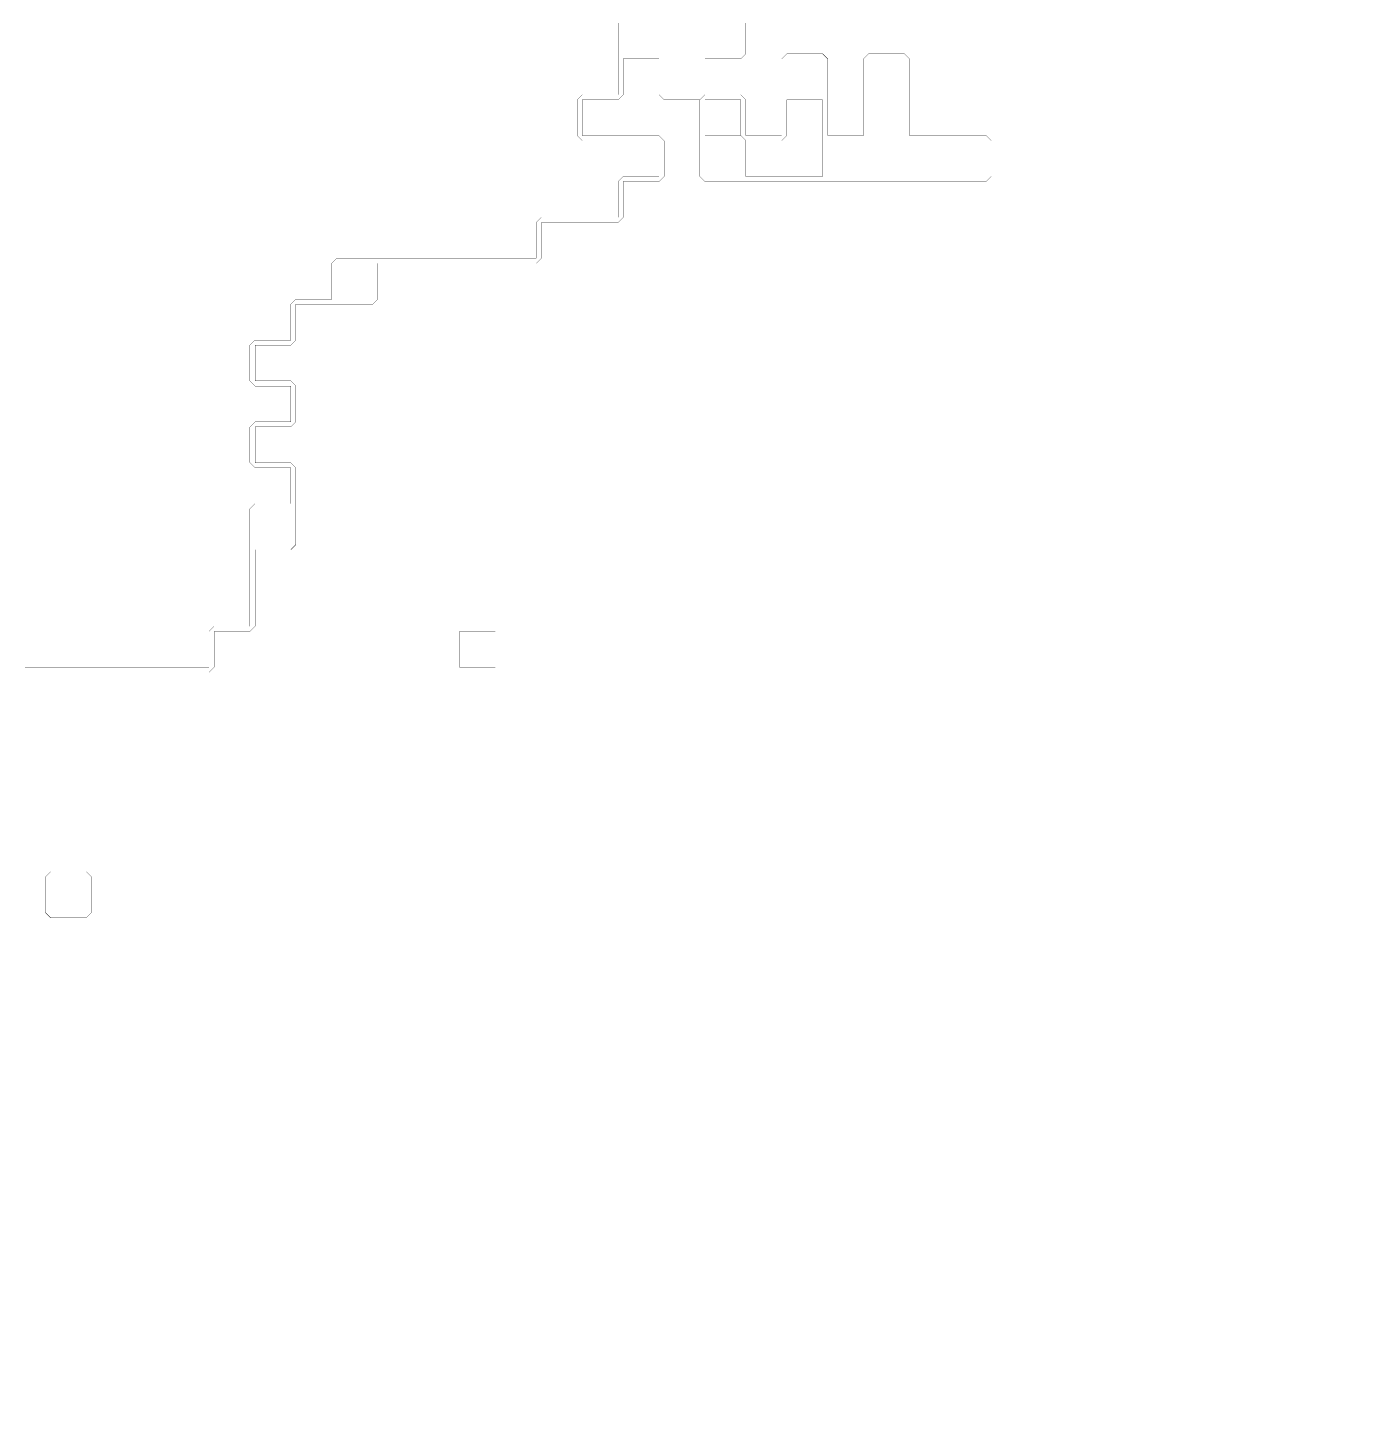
# Model space of a CAD drawing. Header units: metres. Extents: x 0 to 4990, y -4990 to 0.
# Drawn here: x 2456 to 4990, y -4990 to -2362 of the extents above; entities that cross this region are included whole.
import ezdxf

# ---------------------------------------------------------------- set-up
doc = ezdxf.new("R2010")
doc.units = ezdxf.units.M
for name, color, linetype in [('conductor', 1, 'Continuous'), ('dielectric', 8, 'Continuous'), ('substrate', 5, 'Continuous')]:
    doc.layers.add(name, color=color, linetype=linetype)

msp = doc.modelspace()

# ---------------------------------------------------------------- linework, layer by layer
at = {"layer": 'conductor', "const_width": 0.5}
msp.add_lwpolyline([(2451.171875, -3583.984375), (2460.9375, -3583.984375), (2470.703125, -3583.984375), (2480.46875, -3583.984375), (2490.234375, -3583.984375), (2500, -3583.984375), (2509.765625, -3583.984375), (2519.53125, -3583.984375), (2529.296875, -3583.984375), (2539.0625, -3583.984375), (2548.828125, -3583.984375), (2558.59375, -3583.984375), (2568.359375, -3583.984375), (2578.125, -3583.984375), (2587.890625, -3583.984375), (2597.65625, -3583.984375), (2607.421875, -3583.984375), (2617.1875, -3583.984375), (2626.953125, -3583.984375), (2636.71875, -3583.984375), (2646.484375, -3583.984375), (2656.25, -3583.984375), (2666.015625, -3583.984375), (2675.78125, -3583.984375), (2685.546875, -3583.984375), (2695.3125, -3583.984375), (2705.078125, -3583.984375), (2714.84375, -3583.984375), (2724.609375, -3583.984375), (2734.375, -3583.984375), (2744.140625, -3583.984375), (2753.90625, -3583.984375), (2763.671875, -3583.984375), (2773.4375, -3583.984375), (2783.203125, -3583.984375), (2792.96875, -3583.984375), (2802.734375, -3583.984375), (2802.734375, -3574.21875), (2802.734375, -3564.453125), (2802.734375, -3554.6875), (2802.734375, -3544.921875), (2802.734375, -3535.15625), (2802.734375, -3525.390625), (2802.734375, -3515.625), (2812.5, -3505.859375), (2822.265625, -3505.859375), (2832.03125, -3505.859375), (2841.796875, -3505.859375), (2851.5625, -3505.859375), (2861.328125, -3505.859375), (2871.09375, -3505.859375), (2880.859375, -3505.859375), (2880.859375, -3496.09375), (2880.859375, -3486.328125), (2880.859375, -3476.5625), (2880.859375, -3466.796875), (2880.859375, -3457.03125), (2880.859375, -3447.265625), (2880.859375, -3437.5), (2880.859375, -3427.734375), (2880.859375, -3417.96875), (2880.859375, -3408.203125), (2880.859375, -3398.4375), (2880.859375, -3388.671875), (2880.859375, -3378.90625), (2880.859375, -3369.140625), (2880.859375, -3359.375), (2880.859375, -3349.609375), (2880.859375, -3339.84375), (2880.859375, -3330.078125), (2880.859375, -3320.3125), (2880.859375, -3310.546875), (2880.859375, -3300.78125), (2880.859375, -3291.015625), (2880.859375, -3281.25), (2890.625, -3271.484375), (2900.390625, -3271.484375), (2910.15625, -3271.484375), (2919.921875, -3271.484375), (2929.6875, -3271.484375), (2939.453125, -3271.484375), (2949.21875, -3271.484375), (2958.984375, -3271.484375), (2958.984375, -3261.71875), (2958.984375, -3251.953125), (2958.984375, -3242.1875), (2958.984375, -3232.421875), (2958.984375, -3222.65625), (2958.984375, -3212.890625), (2958.984375, -3203.125), (2949.21875, -3203.125), (2939.453125, -3203.125), (2929.6875, -3203.125), (2919.921875, -3203.125), (2910.15625, -3203.125), (2900.390625, -3203.125), (2890.625, -3203.125), (2880.859375, -3193.359375), (2880.859375, -3183.59375), (2880.859375, -3173.828125), (2880.859375, -3164.0625), (2880.859375, -3154.296875), (2880.859375, -3144.53125), (2880.859375, -3134.765625), (2880.859375, -3125), (2890.625, -3115.234375), (2900.390625, -3115.234375), (2910.15625, -3115.234375), (2919.921875, -3115.234375), (2929.6875, -3115.234375), (2939.453125, -3115.234375), (2949.21875, -3115.234375), (2958.984375, -3115.234375), (2958.984375, -3105.46875), (2958.984375, -3095.703125), (2958.984375, -3085.9375), (2958.984375, -3076.171875), (2958.984375, -3066.40625), (2958.984375, -3056.640625), (2958.984375, -3046.875), (2949.21875, -3046.875), (2939.453125, -3046.875), (2929.6875, -3046.875), (2919.921875, -3046.875), (2910.15625, -3046.875), (2900.390625, -3046.875), (2890.625, -3046.875), (2880.859375, -3037.109375), (2880.859375, -3027.34375), (2880.859375, -3017.578125), (2880.859375, -3007.8125), (2880.859375, -2998.046875), (2880.859375, -2988.28125), (2880.859375, -2978.515625), (2880.859375, -2968.75), (2890.625, -2958.984375), (2900.390625, -2958.984375), (2910.15625, -2958.984375), (2919.921875, -2958.984375), (2929.6875, -2958.984375), (2939.453125, -2958.984375), (2949.21875, -2958.984375), (2958.984375, -2958.984375), (2958.984375, -2949.21875), (2958.984375, -2939.453125), (2958.984375, -2929.6875), (2958.984375, -2919.921875), (2958.984375, -2910.15625), (2958.984375, -2900.390625), (2958.984375, -2890.625), (2968.75, -2880.859375), (2978.515625, -2880.859375), (2988.28125, -2880.859375), (2998.046875, -2880.859375), (3007.8125, -2880.859375), (3017.578125, -2880.859375), (3027.34375, -2880.859375), (3037.109375, -2880.859375), (3037.109375, -2871.09375), (3037.109375, -2861.328125), (3037.109375, -2851.5625), (3037.109375, -2841.796875), (3037.109375, -2832.03125), (3037.109375, -2822.265625), (3037.109375, -2812.5), (3046.875, -2802.734375), (3056.640625, -2802.734375), (3066.40625, -2802.734375), (3076.171875, -2802.734375), (3085.9375, -2802.734375), (3095.703125, -2802.734375), (3105.46875, -2802.734375), (3115.234375, -2802.734375), (3125, -2802.734375), (3134.765625, -2802.734375), (3144.53125, -2802.734375), (3154.296875, -2802.734375), (3164.0625, -2802.734375), (3173.828125, -2802.734375), (3183.59375, -2802.734375), (3193.359375, -2802.734375), (3203.125, -2802.734375), (3212.890625, -2802.734375), (3222.65625, -2802.734375), (3232.421875, -2802.734375), (3242.1875, -2802.734375), (3251.953125, -2802.734375), (3261.71875, -2802.734375), (3271.484375, -2802.734375), (3281.25, -2802.734375), (3291.015625, -2802.734375), (3300.78125, -2802.734375), (3310.546875, -2802.734375), (3320.3125, -2802.734375), (3330.078125, -2802.734375), (3339.84375, -2802.734375), (3349.609375, -2802.734375), (3359.375, -2802.734375), (3369.140625, -2802.734375), (3378.90625, -2802.734375), (3388.671875, -2802.734375), (3398.4375, -2802.734375), (3408.203125, -2802.734375), (3417.96875, -2802.734375), (3427.734375, -2802.734375), (3427.734375, -2792.96875), (3427.734375, -2783.203125), (3427.734375, -2773.4375), (3427.734375, -2763.671875), (3427.734375, -2753.90625), (3427.734375, -2744.140625), (3427.734375, -2734.375), (3437.5, -2724.609375), (3447.265625, -2724.609375), (3457.03125, -2724.609375), (3466.796875, -2724.609375), (3476.5625, -2724.609375), (3486.328125, -2724.609375), (3496.09375, -2724.609375), (3505.859375, -2724.609375), (3515.625, -2724.609375), (3525.390625, -2724.609375), (3535.15625, -2724.609375), (3544.921875, -2724.609375), (3554.6875, -2724.609375), (3564.453125, -2724.609375), (3574.21875, -2724.609375), (3583.984375, -2724.609375), (3583.984375, -2714.84375), (3583.984375, -2705.078125), (3583.984375, -2695.3125), (3583.984375, -2685.546875), (3583.984375, -2675.78125), (3583.984375, -2666.015625), (3583.984375, -2656.25), (3593.75, -2646.484375), (3603.515625, -2646.484375), (3613.28125, -2646.484375), (3623.046875, -2646.484375), (3632.8125, -2646.484375), (3642.578125, -2646.484375), (3652.34375, -2646.484375), (3662.109375, -2646.484375), (3662.109375, -2636.71875), (3662.109375, -2626.953125), (3662.109375, -2617.1875), (3662.109375, -2607.421875), (3662.109375, -2597.65625), (3662.109375, -2587.890625), (3662.109375, -2578.125), (3652.34375, -2578.125), (3642.578125, -2578.125), (3632.8125, -2578.125), (3623.046875, -2578.125), (3613.28125, -2578.125), (3603.515625, -2578.125), (3593.75, -2578.125), (3583.984375, -2578.125), (3574.21875, -2578.125), (3564.453125, -2578.125), (3554.6875, -2578.125), (3544.921875, -2578.125), (3535.15625, -2578.125), (3525.390625, -2578.125), (3515.625, -2578.125), (3505.859375, -2568.359375), (3505.859375, -2558.59375), (3505.859375, -2548.828125), (3505.859375, -2539.0625), (3505.859375, -2529.296875), (3505.859375, -2519.53125), (3505.859375, -2509.765625), (3505.859375, -2500), (3515.625, -2490.234375), (3525.390625, -2490.234375), (3535.15625, -2490.234375), (3544.921875, -2490.234375), (3554.6875, -2490.234375), (3564.453125, -2490.234375), (3574.21875, -2490.234375), (3583.984375, -2490.234375), (3583.984375, -2480.46875), (3583.984375, -2470.703125), (3583.984375, -2460.9375), (3583.984375, -2451.171875), (3583.984375, -2441.40625), (3583.984375, -2431.640625), (3583.984375, -2421.875), (3583.984375, -2412.109375), (3583.984375, -2402.34375), (3583.984375, -2392.578125), (3583.984375, -2382.8125), (3583.984375, -2373.046875), (3583.984375, -2363.28125), (3583.984375, -2353.515625)], dxfattribs=at)
msp.add_lwpolyline([(3750, -2500), (3750, -2509.765625), (3750, -2519.53125), (3750, -2529.296875), (3750, -2539.0625), (3750, -2548.828125), (3750, -2558.59375), (3750, -2568.359375), (3759.765625, -2568.359375), (3769.53125, -2568.359375), (3779.296875, -2568.359375), (3789.0625, -2568.359375), (3798.828125, -2568.359375), (3808.59375, -2568.359375), (3818.359375, -2568.359375), (3828.125, -2578.125), (3828.125, -2587.890625), (3828.125, -2597.65625), (3828.125, -2607.421875), (3828.125, -2617.1875), (3828.125, -2626.953125), (3828.125, -2636.71875), (3828.125, -2646.484375), (3837.890625, -2646.484375), (3847.65625, -2646.484375), (3857.421875, -2646.484375), (3867.1875, -2646.484375), (3876.953125, -2646.484375), (3886.71875, -2646.484375), (3896.484375, -2646.484375), (3906.25, -2646.484375), (3916.015625, -2646.484375), (3925.78125, -2646.484375), (3935.546875, -2646.484375), (3945.3125, -2646.484375), (3955.078125, -2646.484375), (3964.84375, -2646.484375), (3974.609375, -2646.484375), (3974.609375, -2636.71875), (3974.609375, -2626.953125), (3974.609375, -2617.1875), (3974.609375, -2607.421875), (3974.609375, -2597.65625), (3974.609375, -2587.890625), (3974.609375, -2578.125), (3974.609375, -2568.359375), (3974.609375, -2558.59375), (3974.609375, -2548.828125), (3974.609375, -2539.0625), (3974.609375, -2529.296875), (3974.609375, -2519.53125), (3974.609375, -2509.765625), (3974.609375, -2500), (3964.84375, -2500), (3955.078125, -2500), (3945.3125, -2500), (3935.546875, -2500), (3925.78125, -2500), (3916.015625, -2500), (3906.25, -2500), (3906.25, -2509.765625), (3906.25, -2519.53125), (3906.25, -2529.296875), (3906.25, -2539.0625), (3906.25, -2548.828125), (3906.25, -2558.59375), (3906.25, -2568.359375), (3896.484375, -2578.125), (3886.71875, -2578.125), (3876.953125, -2578.125), (3867.1875, -2578.125), (3857.421875, -2578.125), (3847.65625, -2578.125), (3837.890625, -2578.125), (3828.125, -2578.125), (3818.359375, -2568.359375), (3818.359375, -2558.59375), (3818.359375, -2548.828125), (3818.359375, -2539.0625), (3818.359375, -2529.296875), (3818.359375, -2519.53125), (3818.359375, -2509.765625), (3818.359375, -2500), (3808.59375, -2500), (3798.828125, -2500), (3789.0625, -2500), (3779.296875, -2500), (3769.53125, -2500), (3759.765625, -2500)], close=True, dxfattribs=at)
at = {"layer": 'dielectric', "const_width": 0.5}
msp.add_lwpolyline([(3281.25, -3515.625), (3281.25, -3525.390625), (3281.25, -3535.15625), (3281.25, -3544.921875), (3281.25, -3554.6875), (3281.25, -3564.453125), (3281.25, -3574.21875), (3281.25, -3583.984375), (3291.015625, -3583.984375), (3300.78125, -3583.984375), (3310.546875, -3583.984375), (3320.3125, -3583.984375), (3330.078125, -3583.984375), (3339.84375, -3583.984375), (3349.609375, -3583.984375), (3349.609375, -3574.21875), (3349.609375, -3564.453125), (3349.609375, -3554.6875), (3349.609375, -3544.921875), (3349.609375, -3535.15625), (3349.609375, -3525.390625), (3349.609375, -3515.625), (3339.84375, -3515.625), (3330.078125, -3515.625), (3320.3125, -3515.625), (3310.546875, -3515.625), (3300.78125, -3515.625), (3291.015625, -3515.625)], close=True, dxfattribs=at)
at = {"layer": 'substrate', "const_width": 0.5}
for points in [[(2451.171875, -4990.234375), (2460.9375, -4990.234375), (2470.703125, -4990.234375), (2480.46875, -4990.234375), (2490.234375, -4990.234375), (2500, -4990.234375), (2509.765625, -4990.234375), (2519.53125, -4990.234375), (2529.296875, -4990.234375), (2539.0625, -4990.234375), (2548.828125, -4990.234375), (2558.59375, -4990.234375), (2568.359375, -4990.234375), (2578.125, -4990.234375), (2587.890625, -4990.234375), (2597.65625, -4990.234375), (2607.421875, -4990.234375), (2617.1875, -4990.234375), (2626.953125, -4990.234375), (2636.71875, -4990.234375), (2646.484375, -4990.234375), (2656.25, -4990.234375), (2666.015625, -4990.234375), (2675.78125, -4990.234375), (2685.546875, -4990.234375), (2695.3125, -4990.234375), (2705.078125, -4990.234375), (2714.84375, -4990.234375), (2724.609375, -4990.234375), (2734.375, -4990.234375), (2744.140625, -4990.234375), (2753.90625, -4990.234375), (2763.671875, -4990.234375), (2773.4375, -4990.234375), (2783.203125, -4990.234375), (2792.96875, -4990.234375), (2802.734375, -4990.234375), (2812.5, -4990.234375), (2822.265625, -4990.234375), (2832.03125, -4990.234375), (2841.796875, -4990.234375), (2851.5625, -4990.234375), (2861.328125, -4990.234375), (2871.09375, -4990.234375), (2880.859375, -4990.234375), (2890.625, -4990.234375), (2900.390625, -4990.234375), (2910.15625, -4990.234375), (2919.921875, -4990.234375), (2929.6875, -4990.234375), (2939.453125, -4990.234375), (2949.21875, -4990.234375), (2958.984375, -4990.234375), (2968.75, -4990.234375), (2978.515625, -4990.234375), (2988.28125, -4990.234375), (2998.046875, -4990.234375), (3007.8125, -4990.234375), (3017.578125, -4990.234375), (3027.34375, -4990.234375), (3037.109375, -4990.234375), (3046.875, -4990.234375), (3056.640625, -4990.234375), (3066.40625, -4990.234375), (3076.171875, -4990.234375), (3085.9375, -4990.234375), (3095.703125, -4990.234375), (3105.46875, -4990.234375), (3115.234375, -4990.234375), (3125, -4990.234375), (3134.765625, -4990.234375), (3144.53125, -4990.234375), (3154.296875, -4990.234375), (3164.0625, -4990.234375), (3173.828125, -4990.234375), (3183.59375, -4990.234375), (3193.359375, -4990.234375), (3203.125, -4990.234375), (3212.890625, -4990.234375), (3222.65625, -4990.234375), (3232.421875, -4990.234375), (3242.1875, -4990.234375), (3251.953125, -4990.234375), (3261.71875, -4990.234375), (3271.484375, -4990.234375), (3281.25, -4990.234375), (3291.015625, -4990.234375), (3300.78125, -4990.234375), (3310.546875, -4990.234375), (3320.3125, -4990.234375), (3330.078125, -4990.234375), (3339.84375, -4990.234375), (3349.609375, -4990.234375), (3359.375, -4990.234375), (3369.140625, -4990.234375), (3378.90625, -4990.234375), (3388.671875, -4990.234375), (3398.4375, -4990.234375), (3408.203125, -4990.234375), (3417.96875, -4990.234375), (3427.734375, -4990.234375), (3437.5, -4990.234375), (3447.265625, -4990.234375), (3457.03125, -4990.234375), (3466.796875, -4990.234375), (3476.5625, -4990.234375), (3486.328125, -4990.234375), (3496.09375, -4990.234375), (3505.859375, -4990.234375), (3515.625, -4990.234375), (3525.390625, -4990.234375), (3535.15625, -4990.234375), (3544.921875, -4990.234375), (3554.6875, -4990.234375), (3564.453125, -4990.234375), (3574.21875, -4990.234375), (3583.984375, -4990.234375), (3593.75, -4990.234375), (3603.515625, -4990.234375), (3613.28125, -4990.234375), (3623.046875, -4990.234375), (3632.8125, -4990.234375), (3642.578125, -4990.234375), (3652.34375, -4990.234375), (3662.109375, -4990.234375), (3671.875, -4990.234375), (3681.640625, -4990.234375), (3691.40625, -4990.234375), (3701.171875, -4990.234375), (3710.9375, -4990.234375), (3720.703125, -4990.234375), (3730.46875, -4990.234375), (3740.234375, -4990.234375), (3750, -4990.234375), (3759.765625, -4990.234375), (3769.53125, -4990.234375), (3779.296875, -4990.234375), (3789.0625, -4990.234375), (3798.828125, -4990.234375), (3808.59375, -4990.234375), (3818.359375, -4990.234375), (3828.125, -4990.234375), (3837.890625, -4990.234375), (3847.65625, -4990.234375), (3857.421875, -4990.234375), (3867.1875, -4990.234375), (3876.953125, -4990.234375), (3886.71875, -4990.234375), (3896.484375, -4990.234375), (3906.25, -4990.234375), (3916.015625, -4990.234375), (3925.78125, -4990.234375), (3935.546875, -4990.234375), (3945.3125, -4990.234375), (3955.078125, -4990.234375), (3964.84375, -4990.234375), (3974.609375, -4990.234375), (3984.375, -4990.234375), (3994.140625, -4990.234375), (4003.90625, -4990.234375), (4013.671875, -4990.234375), (4023.4375, -4990.234375), (4033.203125, -4990.234375), (4042.96875, -4990.234375), (4052.734375, -4990.234375), (4062.5, -4990.234375), (4072.265625, -4990.234375), (4082.03125, -4990.234375), (4091.796875, -4990.234375), (4101.5625, -4990.234375), (4111.328125, -4990.234375), (4121.09375, -4990.234375), (4130.859375, -4990.234375), (4140.625, -4990.234375), (4150.390625, -4990.234375), (4160.15625, -4990.234375), (4169.921875, -4990.234375), (4179.6875, -4990.234375), (4189.453125, -4990.234375), (4199.21875, -4990.234375), (4208.984375, -4990.234375), (4218.75, -4990.234375), (4228.515625, -4990.234375), (4238.28125, -4990.234375), (4248.046875, -4990.234375), (4257.8125, -4990.234375), (4267.578125, -4990.234375), (4277.34375, -4990.234375), (4287.109375, -4990.234375), (4296.875, -4990.234375), (4306.640625, -4990.234375), (4316.40625, -4990.234375), (4326.171875, -4990.234375), (4335.9375, -4990.234375), (4345.703125, -4990.234375), (4355.46875, -4990.234375), (4365.234375, -4990.234375), (4375, -4990.234375), (4384.765625, -4990.234375), (4394.53125, -4990.234375), (4404.296875, -4990.234375), (4414.0625, -4990.234375), (4423.828125, -4990.234375), (4433.59375, -4990.234375), (4443.359375, -4990.234375), (4453.125, -4990.234375), (4462.890625, -4990.234375), (4472.65625, -4990.234375), (4482.421875, -4990.234375), (4492.1875, -4990.234375), (4501.953125, -4990.234375), (4511.71875, -4990.234375), (4521.484375, -4990.234375), (4531.25, -4990.234375), (4541.015625, -4990.234375), (4550.78125, -4990.234375), (4560.546875, -4990.234375), (4570.3125, -4990.234375), (4580.078125, -4990.234375), (4589.84375, -4990.234375), (4599.609375, -4990.234375), (4609.375, -4990.234375), (4619.140625, -4990.234375), (4628.90625, -4990.234375), (4638.671875, -4990.234375), (4648.4375, -4990.234375), (4658.203125, -4990.234375), (4667.96875, -4990.234375), (4677.734375, -4990.234375), (4687.5, -4990.234375), (4697.265625, -4990.234375), (4707.03125, -4990.234375), (4716.796875, -4990.234375), (4726.5625, -4990.234375), (4736.328125, -4990.234375), (4746.09375, -4990.234375), (4755.859375, -4990.234375), (4765.625, -4990.234375), (4775.390625, -4990.234375), (4785.15625, -4990.234375), (4794.921875, -4990.234375), (4804.6875, -4990.234375), (4814.453125, -4990.234375), (4824.21875, -4990.234375), (4833.984375, -4990.234375), (4843.75, -4990.234375), (4853.515625, -4990.234375), (4863.28125, -4990.234375), (4873.046875, -4990.234375), (4882.8125, -4990.234375), (4892.578125, -4990.234375), (4902.34375, -4990.234375), (4912.109375, -4990.234375), (4921.875, -4990.234375), (4931.640625, -4990.234375), (4941.40625, -4990.234375), (4951.171875, -4990.234375), (4960.9375, -4990.234375), (4970.703125, -4990.234375), (4980.46875, -4990.234375), (4990.234375, -4990.234375), (4990.234375, -4980.46875), (4990.234375, -4970.703125), (4990.234375, -4960.9375), (4990.234375, -4951.171875), (4990.234375, -4941.40625), (4990.234375, -4931.640625), (4990.234375, -4921.875), (4990.234375, -4912.109375), (4990.234375, -4902.34375), (4990.234375, -4892.578125), (4990.234375, -4882.8125), (4990.234375, -4873.046875), (4990.234375, -4863.28125), (4990.234375, -4853.515625), (4990.234375, -4843.75), (4990.234375, -4833.984375), (4990.234375, -4824.21875), (4990.234375, -4814.453125), (4990.234375, -4804.6875), (4990.234375, -4794.921875), (4990.234375, -4785.15625), (4990.234375, -4775.390625), (4990.234375, -4765.625), (4990.234375, -4755.859375), (4990.234375, -4746.09375), (4990.234375, -4736.328125), (4990.234375, -4726.5625), (4990.234375, -4716.796875), (4990.234375, -4707.03125), (4990.234375, -4697.265625), (4990.234375, -4687.5), (4990.234375, -4677.734375), (4990.234375, -4667.96875), (4990.234375, -4658.203125), (4990.234375, -4648.4375), (4990.234375, -4638.671875), (4990.234375, -4628.90625), (4990.234375, -4619.140625), (4990.234375, -4609.375), (4990.234375, -4599.609375), (4990.234375, -4589.84375), (4990.234375, -4580.078125), (4990.234375, -4570.3125), (4990.234375, -4560.546875), (4990.234375, -4550.78125), (4990.234375, -4541.015625), (4990.234375, -4531.25), (4990.234375, -4521.484375), (4990.234375, -4511.71875), (4990.234375, -4501.953125), (4990.234375, -4492.1875), (4990.234375, -4482.421875), (4990.234375, -4472.65625), (4990.234375, -4462.890625), (4990.234375, -4453.125), (4990.234375, -4443.359375), (4990.234375, -4433.59375), (4990.234375, -4423.828125), (4990.234375, -4414.0625), (4990.234375, -4404.296875), (4990.234375, -4394.53125), (4990.234375, -4384.765625), (4990.234375, -4375), (4990.234375, -4365.234375), (4990.234375, -4355.46875), (4990.234375, -4345.703125), (4990.234375, -4335.9375), (4990.234375, -4326.171875), (4990.234375, -4316.40625), (4990.234375, -4306.640625), (4990.234375, -4296.875), (4990.234375, -4287.109375), (4990.234375, -4277.34375), (4990.234375, -4267.578125), (4990.234375, -4257.8125), (4990.234375, -4248.046875), (4990.234375, -4238.28125), (4990.234375, -4228.515625), (4990.234375, -4218.75), (4990.234375, -4208.984375), (4990.234375, -4199.21875), (4990.234375, -4189.453125), (4990.234375, -4179.6875), (4990.234375, -4169.921875), (4990.234375, -4160.15625), (4990.234375, -4150.390625), (4990.234375, -4140.625), (4990.234375, -4130.859375), (4990.234375, -4121.09375), (4990.234375, -4111.328125), (4990.234375, -4101.5625), (4990.234375, -4091.796875), (4990.234375, -4082.03125), (4990.234375, -4072.265625), (4990.234375, -4062.5), (4990.234375, -4052.734375), (4990.234375, -4042.96875), (4990.234375, -4033.203125), (4990.234375, -4023.4375), (4990.234375, -4013.671875), (4990.234375, -4003.90625), (4990.234375, -3994.140625), (4990.234375, -3984.375), (4990.234375, -3974.609375), (4990.234375, -3964.84375), (4990.234375, -3955.078125), (4990.234375, -3945.3125), (4990.234375, -3935.546875), (4990.234375, -3925.78125), (4990.234375, -3916.015625), (4990.234375, -3906.25), (4990.234375, -3896.484375), (4990.234375, -3886.71875), (4990.234375, -3876.953125), (4990.234375, -3867.1875), (4990.234375, -3857.421875), (4990.234375, -3847.65625), (4990.234375, -3837.890625), (4990.234375, -3828.125), (4990.234375, -3818.359375), (4990.234375, -3808.59375), (4990.234375, -3798.828125), (4990.234375, -3789.0625), (4990.234375, -3779.296875), (4990.234375, -3769.53125), (4990.234375, -3759.765625), (4990.234375, -3750), (4990.234375, -3740.234375), (4990.234375, -3730.46875), (4990.234375, -3720.703125), (4990.234375, -3710.9375), (4990.234375, -3701.171875), (4990.234375, -3691.40625), (4990.234375, -3681.640625), (4990.234375, -3671.875), (4990.234375, -3662.109375), (4990.234375, -3652.34375), (4990.234375, -3642.578125), (4990.234375, -3632.8125), (4990.234375, -3623.046875), (4990.234375, -3613.28125), (4990.234375, -3603.515625), (4990.234375, -3593.75), (4990.234375, -3583.984375), (4990.234375, -3574.21875), (4990.234375, -3564.453125), (4990.234375, -3554.6875), (4990.234375, -3544.921875), (4990.234375, -3535.15625), (4990.234375, -3525.390625), (4990.234375, -3515.625), (4990.234375, -3505.859375), (4990.234375, -3496.09375), (4990.234375, -3486.328125), (4990.234375, -3476.5625), (4990.234375, -3466.796875), (4990.234375, -3457.03125), (4990.234375, -3447.265625), (4990.234375, -3437.5), (4990.234375, -3427.734375), (4990.234375, -3417.96875), (4990.234375, -3408.203125), (4990.234375, -3398.4375), (4990.234375, -3388.671875), (4990.234375, -3378.90625), (4990.234375, -3369.140625), (4990.234375, -3359.375), (4990.234375, -3349.609375), (4990.234375, -3339.84375), (4990.234375, -3330.078125), (4990.234375, -3320.3125), (4990.234375, -3310.546875), (4990.234375, -3300.78125), (4990.234375, -3291.015625), (4990.234375, -3281.25), (4990.234375, -3271.484375), (4990.234375, -3261.71875), (4990.234375, -3251.953125), (4990.234375, -3242.1875), (4990.234375, -3232.421875), (4990.234375, -3222.65625), (4990.234375, -3212.890625), (4990.234375, -3203.125), (4990.234375, -3193.359375), (4990.234375, -3183.59375), (4990.234375, -3173.828125), (4990.234375, -3164.0625), (4990.234375, -3154.296875), (4990.234375, -3144.53125), (4990.234375, -3134.765625), (4990.234375, -3125), (4990.234375, -3115.234375), (4990.234375, -3105.46875), (4990.234375, -3095.703125), (4990.234375, -3085.9375), (4990.234375, -3076.171875), (4990.234375, -3066.40625), (4990.234375, -3056.640625), (4990.234375, -3046.875), (4990.234375, -3037.109375), (4990.234375, -3027.34375), (4990.234375, -3017.578125), (4990.234375, -3007.8125), (4990.234375, -2998.046875), (4990.234375, -2988.28125), (4990.234375, -2978.515625), (4990.234375, -2968.75), (4990.234375, -2958.984375), (4990.234375, -2949.21875), (4990.234375, -2939.453125), (4990.234375, -2929.6875), (4990.234375, -2919.921875), (4990.234375, -2910.15625), (4990.234375, -2900.390625), (4990.234375, -2890.625), (4990.234375, -2880.859375), (4990.234375, -2871.09375), (4990.234375, -2861.328125), (4990.234375, -2851.5625), (4990.234375, -2841.796875), (4990.234375, -2832.03125), (4990.234375, -2822.265625), (4990.234375, -2812.5), (4990.234375, -2802.734375), (4990.234375, -2792.96875), (4990.234375, -2783.203125), (4990.234375, -2773.4375), (4990.234375, -2763.671875), (4990.234375, -2753.90625), (4990.234375, -2744.140625), (4990.234375, -2734.375), (4990.234375, -2724.609375), (4990.234375, -2714.84375), (4990.234375, -2705.078125), (4990.234375, -2695.3125), (4990.234375, -2685.546875), (4990.234375, -2675.78125), (4990.234375, -2666.015625), (4990.234375, -2656.25), (4990.234375, -2646.484375), (4990.234375, -2636.71875), (4990.234375, -2626.953125), (4990.234375, -2617.1875), (4990.234375, -2607.421875), (4990.234375, -2597.65625), (4990.234375, -2587.890625), (4990.234375, -2578.125), (4990.234375, -2568.359375), (4990.234375, -2558.59375), (4990.234375, -2548.828125), (4990.234375, -2539.0625), (4990.234375, -2529.296875), (4990.234375, -2519.53125), (4990.234375, -2509.765625), (4990.234375, -2500), (4990.234375, -2490.234375), (4990.234375, -2480.46875), (4990.234375, -2470.703125), (4990.234375, -2460.9375), (4990.234375, -2451.171875), (4990.234375, -2441.40625), (4990.234375, -2431.640625), (4990.234375, -2421.875), (4990.234375, -2412.109375), (4990.234375, -2402.34375), (4990.234375, -2392.578125), (4990.234375, -2382.8125), (4990.234375, -2373.046875), (4990.234375, -2363.28125), (4990.234375, -2353.515625)], [(3828.125, -2353.515625), (3828.125, -2363.28125), (3828.125, -2373.046875), (3828.125, -2382.8125), (3828.125, -2392.578125), (3828.125, -2402.34375), (3828.125, -2412.109375), (3818.359375, -2421.875), (3808.59375, -2421.875), (3798.828125, -2421.875), (3789.0625, -2421.875), (3779.296875, -2421.875), (3769.53125, -2421.875), (3759.765625, -2421.875), (3750, -2421.875), (3750, -2431.640625), (3750, -2441.40625), (3750, -2451.171875), (3750, -2460.9375), (3750, -2470.703125), (3750, -2480.46875), (3750, -2490.234375), (3740.234375, -2500), (3730.46875, -2500), (3720.703125, -2500), (3710.9375, -2500), (3701.171875, -2500), (3691.40625, -2500), (3681.640625, -2500), (3671.875, -2500), (3662.109375, -2490.234375), (3662.109375, -2480.46875), (3662.109375, -2470.703125), (3662.109375, -2460.9375), (3662.109375, -2451.171875), (3662.109375, -2441.40625), (3662.109375, -2431.640625), (3662.109375, -2421.875), (3652.34375, -2421.875), (3642.578125, -2421.875), (3632.8125, -2421.875), (3623.046875, -2421.875), (3613.28125, -2421.875), (3603.515625, -2421.875), (3593.75, -2421.875), (3593.75, -2431.640625), (3593.75, -2441.40625), (3593.75, -2451.171875), (3593.75, -2460.9375), (3593.75, -2470.703125), (3593.75, -2480.46875), (3593.75, -2490.234375), (3583.984375, -2500), (3574.21875, -2500), (3564.453125, -2500), (3554.6875, -2500), (3544.921875, -2500), (3535.15625, -2500), (3525.390625, -2500), (3515.625, -2500), (3515.625, -2509.765625), (3515.625, -2519.53125), (3515.625, -2529.296875), (3515.625, -2539.0625), (3515.625, -2548.828125), (3515.625, -2558.59375), (3515.625, -2568.359375), (3525.390625, -2568.359375), (3535.15625, -2568.359375), (3544.921875, -2568.359375), (3554.6875, -2568.359375), (3564.453125, -2568.359375), (3574.21875, -2568.359375), (3583.984375, -2568.359375), (3593.75, -2568.359375), (3603.515625, -2568.359375), (3613.28125, -2568.359375), (3623.046875, -2568.359375), (3632.8125, -2568.359375), (3642.578125, -2568.359375), (3652.34375, -2568.359375), (3662.109375, -2568.359375), (3671.875, -2578.125), (3671.875, -2587.890625), (3671.875, -2597.65625), (3671.875, -2607.421875), (3671.875, -2617.1875), (3671.875, -2626.953125), (3671.875, -2636.71875), (3671.875, -2646.484375), (3662.109375, -2656.25), (3652.34375, -2656.25), (3642.578125, -2656.25), (3632.8125, -2656.25), (3623.046875, -2656.25), (3613.28125, -2656.25), (3603.515625, -2656.25), (3593.75, -2656.25), (3593.75, -2666.015625), (3593.75, -2675.78125), (3593.75, -2685.546875), (3593.75, -2695.3125), (3593.75, -2705.078125), (3593.75, -2714.84375), (3593.75, -2724.609375), (3583.984375, -2734.375), (3574.21875, -2734.375), (3564.453125, -2734.375), (3554.6875, -2734.375), (3544.921875, -2734.375), (3535.15625, -2734.375), (3525.390625, -2734.375), (3515.625, -2734.375), (3505.859375, -2734.375), (3496.09375, -2734.375), (3486.328125, -2734.375), (3476.5625, -2734.375), (3466.796875, -2734.375), (3457.03125, -2734.375), (3447.265625, -2734.375), (3437.5, -2734.375), (3437.5, -2744.140625), (3437.5, -2753.90625), (3437.5, -2763.671875), (3437.5, -2773.4375), (3437.5, -2783.203125), (3437.5, -2792.96875), (3437.5, -2802.734375), (3427.734375, -2812.5), (3417.96875, -2812.5), (3408.203125, -2812.5), (3398.4375, -2812.5), (3388.671875, -2812.5), (3378.90625, -2812.5), (3369.140625, -2812.5), (3359.375, -2812.5), (3349.609375, -2812.5), (3339.84375, -2812.5), (3330.078125, -2812.5), (3320.3125, -2812.5), (3310.546875, -2812.5), (3300.78125, -2812.5), (3291.015625, -2812.5), (3281.25, -2812.5), (3271.484375, -2812.5), (3261.71875, -2812.5), (3251.953125, -2812.5), (3242.1875, -2812.5), (3232.421875, -2812.5), (3222.65625, -2812.5), (3212.890625, -2812.5), (3203.125, -2812.5), (3193.359375, -2812.5), (3183.59375, -2812.5), (3173.828125, -2812.5), (3164.0625, -2812.5), (3154.296875, -2812.5), (3144.53125, -2812.5), (3134.765625, -2812.5), (3125, -2812.5), (3125, -2822.265625), (3125, -2832.03125), (3125, -2841.796875), (3125, -2851.5625), (3125, -2861.328125), (3125, -2871.09375), (3125, -2880.859375), (3115.234375, -2890.625), (3105.46875, -2890.625), (3095.703125, -2890.625), (3085.9375, -2890.625), (3076.171875, -2890.625), (3066.40625, -2890.625), (3056.640625, -2890.625), (3046.875, -2890.625), (3037.109375, -2890.625), (3027.34375, -2890.625), (3017.578125, -2890.625), (3007.8125, -2890.625), (2998.046875, -2890.625), (2988.28125, -2890.625), (2978.515625, -2890.625), (2968.75, -2890.625), (2968.75, -2900.390625), (2968.75, -2910.15625), (2968.75, -2919.921875), (2968.75, -2929.6875), (2968.75, -2939.453125), (2968.75, -2949.21875), (2968.75, -2958.984375), (2958.984375, -2968.75), (2949.21875, -2968.75), (2939.453125, -2968.75), (2929.6875, -2968.75), (2919.921875, -2968.75), (2910.15625, -2968.75), (2900.390625, -2968.75), (2890.625, -2968.75), (2890.625, -2978.515625), (2890.625, -2988.28125), (2890.625, -2998.046875), (2890.625, -3007.8125), (2890.625, -3017.578125), (2890.625, -3027.34375), (2890.625, -3037.109375), (2900.390625, -3037.109375), (2910.15625, -3037.109375), (2919.921875, -3037.109375), (2929.6875, -3037.109375), (2939.453125, -3037.109375), (2949.21875, -3037.109375), (2958.984375, -3037.109375), (2968.75, -3046.875), (2968.75, -3056.640625), (2968.75, -3066.40625), (2968.75, -3076.171875), (2968.75, -3085.9375), (2968.75, -3095.703125), (2968.75, -3105.46875), (2968.75, -3115.234375), (2958.984375, -3125), (2949.21875, -3125), (2939.453125, -3125), (2929.6875, -3125), (2919.921875, -3125), (2910.15625, -3125), (2900.390625, -3125), (2890.625, -3125), (2890.625, -3134.765625), (2890.625, -3144.53125), (2890.625, -3154.296875), (2890.625, -3164.0625), (2890.625, -3173.828125), (2890.625, -3183.59375), (2890.625, -3193.359375), (2900.390625, -3193.359375), (2910.15625, -3193.359375), (2919.921875, -3193.359375), (2929.6875, -3193.359375), (2939.453125, -3193.359375), (2949.21875, -3193.359375), (2958.984375, -3193.359375), (2968.75, -3203.125), (2968.75, -3212.890625), (2968.75, -3222.65625), (2968.75, -3232.421875), (2968.75, -3242.1875), (2968.75, -3251.953125), (2968.75, -3261.71875), (2968.75, -3271.484375), (2968.75, -3281.25), (2968.75, -3291.015625), (2968.75, -3300.78125), (2968.75, -3310.546875), (2968.75, -3320.3125), (2968.75, -3330.078125), (2968.75, -3339.84375), (2968.75, -3349.609375), (2958.984375, -3359.375), (2949.21875, -3359.375), (2939.453125, -3359.375), (2929.6875, -3359.375), (2919.921875, -3359.375), (2910.15625, -3359.375), (2900.390625, -3359.375), (2890.625, -3359.375), (2890.625, -3369.140625), (2890.625, -3378.90625), (2890.625, -3388.671875), (2890.625, -3398.4375), (2890.625, -3408.203125), (2890.625, -3417.96875), (2890.625, -3427.734375), (2890.625, -3437.5), (2890.625, -3447.265625), (2890.625, -3457.03125), (2890.625, -3466.796875), (2890.625, -3476.5625), (2890.625, -3486.328125), (2890.625, -3496.09375), (2890.625, -3505.859375), (2880.859375, -3515.625), (2871.09375, -3515.625), (2861.328125, -3515.625), (2851.5625, -3515.625), (2841.796875, -3515.625), (2832.03125, -3515.625), (2822.265625, -3515.625), (2812.5, -3515.625), (2812.5, -3525.390625), (2812.5, -3535.15625), (2812.5, -3544.921875), (2812.5, -3554.6875), (2812.5, -3564.453125), (2812.5, -3574.21875), (2812.5, -3583.984375), (2802.734375, -3593.75), (2792.96875, -3593.75), (2783.203125, -3593.75), (2773.4375, -3593.75), (2763.671875, -3593.75), (2753.90625, -3593.75), (2744.140625, -3593.75), (2734.375, -3593.75), (2724.609375, -3593.75), (2714.84375, -3593.75), (2705.078125, -3593.75), (2695.3125, -3593.75), (2685.546875, -3593.75), (2675.78125, -3593.75), (2666.015625, -3593.75), (2656.25, -3593.75), (2646.484375, -3593.75), (2636.71875, -3593.75), (2626.953125, -3593.75), (2617.1875, -3593.75), (2607.421875, -3593.75), (2597.65625, -3593.75), (2587.890625, -3593.75), (2578.125, -3593.75), (2568.359375, -3593.75), (2558.59375, -3593.75), (2548.828125, -3593.75), (2539.0625, -3593.75), (2529.296875, -3593.75), (2519.53125, -3593.75), (2509.765625, -3593.75), (2500, -3593.75), (2490.234375, -3593.75), (2480.46875, -3593.75), (2470.703125, -3593.75), (2460.9375, -3593.75), (2451.171875, -3593.75)]]:
    msp.add_lwpolyline(points, dxfattribs=at)
for points in [[(3896.484375, -2421.875), (3906.25, -2412.109375), (3916.015625, -2412.109375), (3925.78125, -2412.109375), (3935.546875, -2412.109375), (3945.3125, -2412.109375), (3955.078125, -2412.109375), (3964.84375, -2412.109375), (3974.609375, -2412.109375), (3984.375, -2421.875), (3984.375, -2431.640625), (3984.375, -2441.40625), (3984.375, -2451.171875), (3984.375, -2460.9375), (3984.375, -2470.703125), (3984.375, -2480.46875), (3984.375, -2490.234375), (3984.375, -2500), (3984.375, -2509.765625), (3984.375, -2519.53125), (3984.375, -2529.296875), (3984.375, -2539.0625), (3984.375, -2548.828125), (3984.375, -2558.59375), (3984.375, -2568.359375), (3994.140625, -2568.359375), (4003.90625, -2568.359375), (4013.671875, -2568.359375), (4023.4375, -2568.359375), (4033.203125, -2568.359375), (4042.96875, -2568.359375), (4052.734375, -2568.359375), (4052.734375, -2558.59375), (4052.734375, -2548.828125), (4052.734375, -2539.0625), (4052.734375, -2529.296875), (4052.734375, -2519.53125), (4052.734375, -2509.765625), (4052.734375, -2500), (4052.734375, -2490.234375), (4052.734375, -2480.46875), (4052.734375, -2470.703125), (4052.734375, -2460.9375), (4052.734375, -2451.171875), (4052.734375, -2441.40625), (4052.734375, -2431.640625), (4052.734375, -2421.875), (4062.5, -2412.109375), (4072.265625, -2412.109375), (4082.03125, -2412.109375), (4091.796875, -2412.109375), (4101.5625, -2412.109375), (4111.328125, -2412.109375), (4121.09375, -2412.109375), (4130.859375, -2412.109375), (4140.625, -2421.875), (4140.625, -2431.640625), (4140.625, -2441.40625), (4140.625, -2451.171875), (4140.625, -2460.9375), (4140.625, -2470.703125), (4140.625, -2480.46875), (4140.625, -2490.234375), (4140.625, -2500), (4140.625, -2509.765625), (4140.625, -2519.53125), (4140.625, -2529.296875), (4140.625, -2539.0625), (4140.625, -2548.828125), (4140.625, -2558.59375), (4140.625, -2568.359375), (4150.390625, -2568.359375), (4160.15625, -2568.359375), (4169.921875, -2568.359375), (4179.6875, -2568.359375), (4189.453125, -2568.359375), (4199.21875, -2568.359375), (4208.984375, -2568.359375), (4218.75, -2568.359375), (4228.515625, -2568.359375), (4238.28125, -2568.359375), (4248.046875, -2568.359375), (4257.8125, -2568.359375), (4267.578125, -2568.359375), (4277.34375, -2568.359375), (4287.109375, -2568.359375), (4296.875, -2578.125), (4296.875, -2587.890625), (4296.875, -2597.65625), (4296.875, -2607.421875), (4296.875, -2617.1875), (4296.875, -2626.953125), (4296.875, -2636.71875), (4296.875, -2646.484375), (4287.109375, -2656.25), (4277.34375, -2656.25), (4267.578125, -2656.25), (4257.8125, -2656.25), (4248.046875, -2656.25), (4238.28125, -2656.25), (4228.515625, -2656.25), (4218.75, -2656.25), (4208.984375, -2656.25), (4199.21875, -2656.25), (4189.453125, -2656.25), (4179.6875, -2656.25), (4169.921875, -2656.25), (4160.15625, -2656.25), (4150.390625, -2656.25), (4140.625, -2656.25), (4130.859375, -2656.25), (4121.09375, -2656.25), (4111.328125, -2656.25), (4101.5625, -2656.25), (4091.796875, -2656.25), (4082.03125, -2656.25), (4072.265625, -2656.25), (4062.5, -2656.25), (4052.734375, -2656.25), (4042.96875, -2656.25), (4033.203125, -2656.25), (4023.4375, -2656.25), (4013.671875, -2656.25), (4003.90625, -2656.25), (3994.140625, -2656.25), (3984.375, -2656.25), (3974.609375, -2656.25), (3964.84375, -2656.25), (3955.078125, -2656.25), (3945.3125, -2656.25), (3935.546875, -2656.25), (3925.78125, -2656.25), (3916.015625, -2656.25), (3906.25, -2656.25), (3896.484375, -2656.25), (3886.71875, -2656.25), (3876.953125, -2656.25), (3867.1875, -2656.25), (3857.421875, -2656.25), (3847.65625, -2656.25), (3837.890625, -2656.25), (3828.125, -2656.25), (3818.359375, -2656.25), (3808.59375, -2656.25), (3798.828125, -2656.25), (3789.0625, -2656.25), (3779.296875, -2656.25), (3769.53125, -2656.25), (3759.765625, -2656.25), (3750, -2656.25), (3740.234375, -2646.484375), (3740.234375, -2636.71875), (3740.234375, -2626.953125), (3740.234375, -2617.1875), (3740.234375, -2607.421875), (3740.234375, -2597.65625), (3740.234375, -2587.890625), (3740.234375, -2578.125), (3740.234375, -2568.359375), (3740.234375, -2558.59375), (3740.234375, -2548.828125), (3740.234375, -2539.0625), (3740.234375, -2529.296875), (3740.234375, -2519.53125), (3740.234375, -2509.765625), (3740.234375, -2500), (3750, -2490.234375), (3759.765625, -2490.234375), (3769.53125, -2490.234375), (3779.296875, -2490.234375), (3789.0625, -2490.234375), (3798.828125, -2490.234375), (3808.59375, -2490.234375), (3818.359375, -2490.234375), (3828.125, -2500), (3828.125, -2509.765625), (3828.125, -2519.53125), (3828.125, -2529.296875), (3828.125, -2539.0625), (3828.125, -2548.828125), (3828.125, -2558.59375), (3828.125, -2568.359375), (3837.890625, -2568.359375), (3847.65625, -2568.359375), (3857.421875, -2568.359375), (3867.1875, -2568.359375), (3876.953125, -2568.359375), (3886.71875, -2568.359375), (3896.484375, -2568.359375), (3896.484375, -2558.59375), (3896.484375, -2548.828125), (3896.484375, -2539.0625), (3896.484375, -2529.296875), (3896.484375, -2519.53125), (3896.484375, -2509.765625), (3896.484375, -2500), (3896.484375, -2490.234375), (3896.484375, -2480.46875), (3896.484375, -2470.703125), (3896.484375, -2460.9375), (3896.484375, -2451.171875), (3896.484375, -2441.40625), (3896.484375, -2431.640625)], [(2490.234375, -3984.375), (2500, -3974.609375), (2509.765625, -3974.609375), (2519.53125, -3974.609375), (2529.296875, -3974.609375), (2539.0625, -3974.609375), (2548.828125, -3974.609375), (2558.59375, -3974.609375), (2568.359375, -3974.609375), (2578.125, -3984.375), (2578.125, -3994.140625), (2578.125, -4003.90625), (2578.125, -4013.671875), (2578.125, -4023.4375), (2578.125, -4033.203125), (2578.125, -4042.96875), (2578.125, -4052.734375), (2568.359375, -4062.5), (2558.59375, -4062.5), (2548.828125, -4062.5), (2539.0625, -4062.5), (2529.296875, -4062.5), (2519.53125, -4062.5), (2509.765625, -4062.5), (2500, -4062.5), (2490.234375, -4052.734375), (2490.234375, -4042.96875), (2490.234375, -4033.203125), (2490.234375, -4023.4375), (2490.234375, -4013.671875), (2490.234375, -4003.90625), (2490.234375, -3994.140625)]]:
    msp.add_lwpolyline(points, close=True, dxfattribs=at)

doc.saveas('drawing.dxf')
